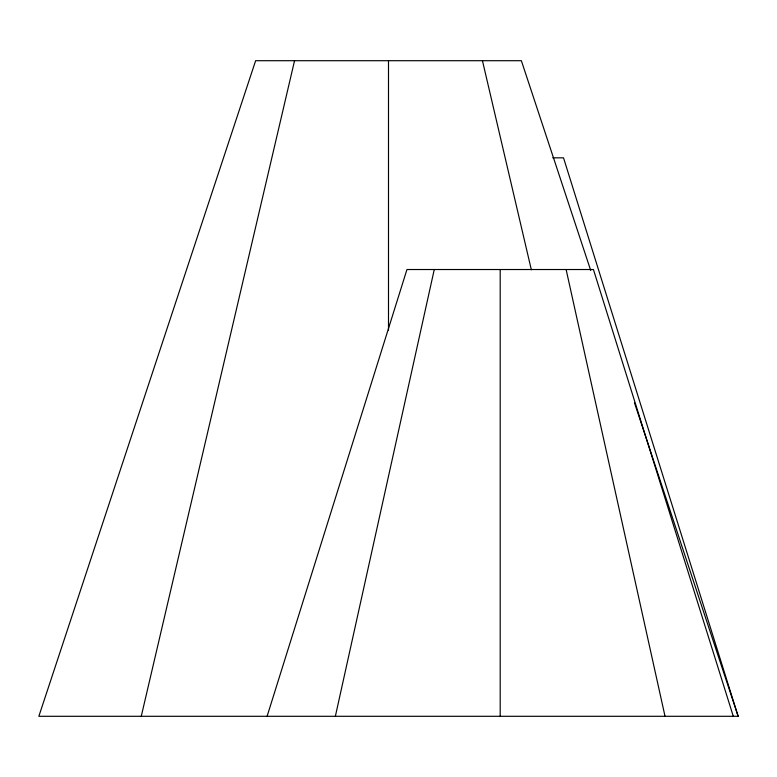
<?xml version="1.0" encoding="UTF-8"?>
<svg xmlns="http://www.w3.org/2000/svg" width="777" height="777" viewBox="0 0 777 777"><rect width="100%" height="100%" fill="white"/><g stroke="black" fill="none" stroke-linecap="round" stroke-linejoin="round"><path stroke-width="1.17" d="M335.363 716.297L434.265 269.522M141.259 716.297L294.551 60.703M267.094 716.297L406.954 269.522L593.434 269.522L733.294 716.297M552.768 157.828L563.519 157.828L738.15 716.297L38.85 716.297L255.633 60.703L521.367 60.703L590.705 270.406M634.518 402.904L738.15 716.297M482.449 60.703L531.342 269.784M566.122 269.522L665.025 716.297M500.194 269.522L500.194 716.297M388.5 60.703L388.5 330.225"/></g></svg>
